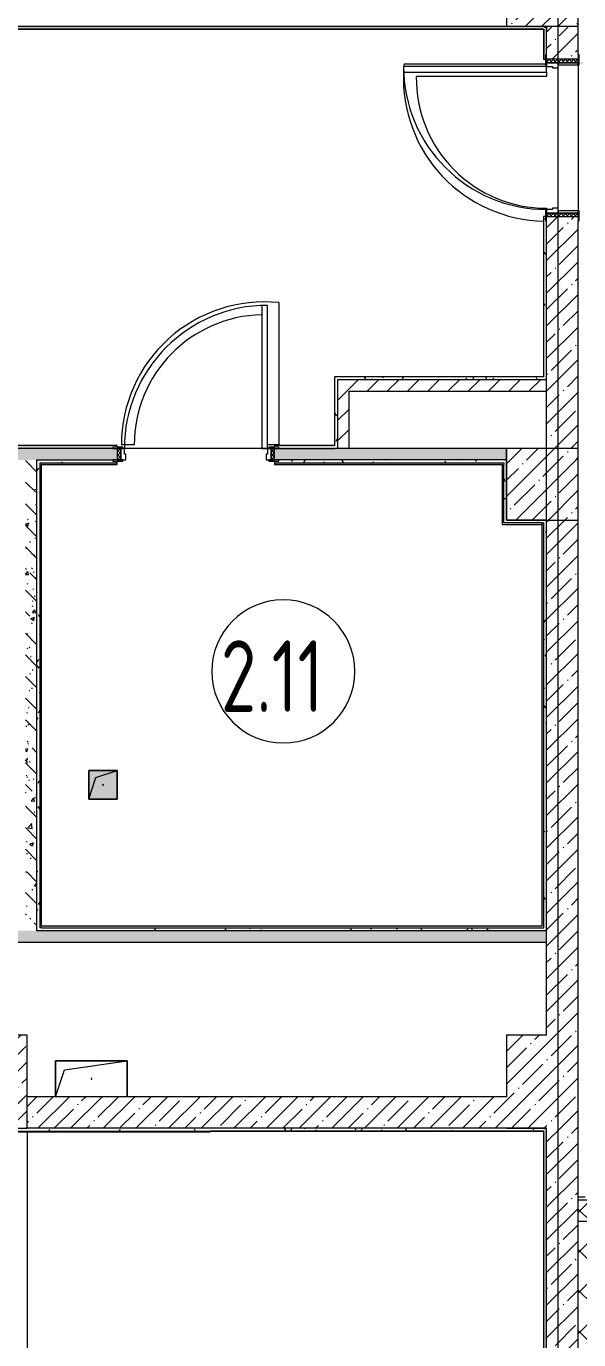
# Model space of a CAD drawing. Header units: millimetres. Extents: x -1113 to 415037, y -3642 to 354837.
# Drawn here: x 229617 to 233476, y 9422 to 18600 of the extents above; entities that cross this region are included whole.
import ezdxf

# ---------------------------------------------------------------- set-up
doc = ezdxf.new("R2010")
doc.units = ezdxf.units.MM
for name, color, linetype, lineweight in [('A-AREA-IDEN', 7, 'Continuous', 9), ('A-DOOR-2', 7, 'Continuous', 5), ('A-DOOR-FRAM-2', 7, 'Continuous', 5), ('A-FLOR', 7, 'Continuous', 9), ('A-GENM', 7, 'Continuous', 9), ('A-WALL', 7, 'Continuous', 5), ('I-WALL', 7, 'Continuous', 5), ('S-COLS', 7, 'Continuous', 9), ('S-COLS-1', 7, 'Continuous', 5), ('Оси', 7, 'Continuous', 9)]:
    doc.layers.add(name, color=color, linetype=linetype, lineweight=lineweight)
doc.layers.add('A-AREA-PATT-2', color=7, linetype='Continuous', lineweight=5, true_color=0xcde0ef, transparency=1)
for name, color, linetype, lineweight, true_color in [('A-DOOR-1', 7, 'Continuous', 5, 0xc0c0c0), ('A-DOOR-FRAM-1', 7, 'Continuous', 5, 0xc0c0c0), ('A-WALL-1', 9, 'Continuous', 5, 0x808080), ('A-WALL-FNSH-1', 9, 'Continuous', 5, 0x808080)]:
    doc.layers.add(name, color=color, linetype=linetype, lineweight=lineweight, true_color=true_color)
doc.styles.add('СПДС', font='ГОСТ тип А.ttf', dxfattribs={"width": 0.9})
pattern_1 = [(45, (148772.12, -1e-08), (-114.04925, 114.04925), []), (45, (148886.17, -1e-08), (-114.04925, 114.04925), [201.612, -40.322, 6.706, -33.617])]
pattern_2 = [(45, (148772.12, -1e-08), (-141.42136, 141.42136), []), (135, (148772.12, -1e-08), (-141.42136, -141.42136), [])]
pattern_3 = [(135, (148772.12, -1e-08), (-150.8683, -150.8683), [213.36, -35.56, 7.112, -35.56]), (135, (148772.12, 150.77), (-150.8683, -150.8683), []), (50, (148772.12, -1e-08), (255.05767, -22.3145), [26.67, -293.37]), (355, (148772.12, -1e-08), (-49.3404, 267.4791), [21.336, -234.696]), (100.451, (148793.38, -1.86), (205.7195, 245.16356), [22.666, -249.326]), (46.184, (148772.12, 71.12), (379.511, -58.86), [40.005, -440.055]), (96.636, (148803.75, 66.2), (332.3634, 346.3991), [33.999, -373.989]), (351.184, (148772.12, 71.12), (332.3669, 346.3953), [32.004, -352.044]), (21, (148807.68, 53.34), (212.26017, -143.1711), [26.67, -293.37]), (326, (148807.68, 53.34), (86.5224, 257.8632), [21.336, -234.696]), (71.451, (148825.37, 41.4), (298.78395, 114.6901), [22.666, -249.326]), (37.5, (148772.12, -1e-08), (4.32385, 118.37751), [6.706, -225.146, 6.706, -231.546, -235.585]), (37.5, (148772.12, -1e-08), (4.32385, 118.37751), [-470.103, 6.706, -228.879]), (7.5, (148772.12, -1e-08), (93.54758, 140.2533), [6.706, -129.134, 6.706, -219.812, -89.789]), (7.5, (148772.12, -1e-08), (93.54758, 140.2533), [-362.356, 6.706, -83.083]), (327.5, (148692.82, -1e-08), (189.82734, -8.02019), [6.706, -82.194, 6.706, -270.662, -368.046]), (327.5, (148692.82, -1e-08), (189.82734, -8.02019), [-366.268, 6.706, -361.34]), (317.5, (148657.26, -1e-08), (207.38114, 35.59764), [6.706, -108.864, 6.706, -177.495, -261.366]), (317.5, (148657.26, -1e-08), (207.38114, 35.59764), [-299.771, 6.706, -254.66])]
pattern_4 = [(45, (148772.12, -1e-08), (-70.71068, 70.71068), [])]
pattern_5 = [(0, (148772.123, -1e-08), (243.84, 60.96), [20.117, -162.763, 20.117, -162.763, -975.36]), (0, (148772.123, -1e-08), (243.84, 60.96), [-365.76, 20.117, -345.643, 20.117, -162.763, -426.72]), (0, (148772.123, -1e-08), (243.84, 60.96), [-914.4, 20.117, -101.803, 20.117, -284.683]), (120, (148863.563, 30.48), (-174.71291, 180.691634), [20.117, -162.763, 20.117, -162.763, -975.36]), (120, (148863.563, 30.48), (-174.71291, 180.691634), [-365.76, 20.117, -345.643, 20.117, -162.763, -426.72]), (120, (148863.563, 30.48), (-174.71291, 180.691634), [-914.4, 20.117, -101.803, 20.117, -284.683]), (240, (148894.043, 152.4), (-69.12709, -241.651634), [20.117, -162.763, 20.117, -162.763, -975.36]), (240, (148894.043, 152.4), (-69.12709, -241.651634), [-365.76, 20.117, -345.643, 20.117, -162.763, -426.72]), (240, (148894.043, 152.4), (-69.12709, -241.651634), [-914.4, 20.117, -101.803, 20.117, -284.683])]

# ---------------------------------------------------------------- blocks, each defined once
blk = doc.blocks.new('110_Дверь_СКБ_1Ст_Внутренняя1 - Д-4 _л_ 1100x2100h_су мгн-32399982-Объем проектирования 2 этажа')
at = {"layer": 'A-DOOR-2'}
h = blk.add_hatch(dxfattribs=at)
h.set_pattern_fill('FP_85', color=256, style=0, pattern_type=2)
h.set_pattern_definition([(135, (1751.41, 174.685), (-14.14214, -14.14214), []), (225, (1751.41, 174.685), (14.14214, -14.14214), [])])
h.paths.add_polyline_path([(537.5, -110), (562.5, -110), (562.5, 110), (537.5, 110), (537.5, -82)])
at = {"layer": 'A-DOOR-FRAM-2'}
h = blk.add_hatch(dxfattribs=at)
h.set_pattern_fill('FP_86', color=256, style=0, pattern_type=2)
h.set_pattern_definition([(45, (-371.384, 174.685), (-14.1421, 14.1421), []), (135, (-371.384, 174.685), (-14.1421, -14.1421), [])])
h.paths.add_polyline_path([(-537.5, -110), (-512.5, -110), (-512.5, 110), (-537.5, 110), (-537.5, -82)])
at = {"layer": 'A-DOOR-1'}
for p, q in [((512.5, 1110), (472.5, 1110)), ((472.5, 1110), (472.5, 110)), ((512.5, 110), (512.5, 1110)), ((472.5, 110), (512.5, 110))]:
    blk.add_line(p, q, dxfattribs=at)
blk.add_arc((512.5, 110), 1000, 90, 180, dxfattribs=at)
at = {"layer": 'A-DOOR-FRAM-1'}
for p, q in [((-497.5, 118), (-567.5, 118)), ((-567.5, 118), (-567.5, 110)), ((-567.5, 110), (-497.5, 110)), ((-512.5, 110), (-537.5, 110)), ((-537.5, 110), (-537.5, -110)), ((-487.5, 110), (-512.5, 110)), ((-512.5, 110), (-512.5, 30)), ((-512.5, -110), (-512.5, 110)), ((-497.5, 110), (-512.5, 110)), ((-512.5, 110), (-512.5, 109)), ((-512.5, 109), (-497.5, 109)), ((-497.5, 110), (-497.5, 118)), ((-497.5, 109), (-497.5, 110)), ((-487.5, 70), (-487.5, 110)), ((512.5, 110), (512.5, 70)), ((537.5, 110), (512.5, 110)), ((592.5, 118), (522.5, 118)), ((522.5, 118), (522.5, 110)), ((537.5, 110), (522.5, 110)), ((522.5, 110), (522.5, 109)), ((522.5, 110), (592.5, 110)), ((522.5, 109), (537.5, 109)), ((537.5, 30), (537.5, 110)), ((562.5, 110), (537.5, 110)), ((537.5, 110), (537.5, -110)), ((537.5, 109), (537.5, 110)), ((562.5, -110), (562.5, 110)), ((592.5, 110), (592.5, 118)), ((-512.5, 30), (-477.5, 30)), ((-497.5, 30), (-512.5, 30)), ((-512.5, 30), (-512.5, -110)), ((-497.5, -110), (-497.5, 30)), ((-477.5, 70), (-487.5, 70)), ((-477.5, 30), (-477.5, 70)), ((512.5, 70), (502.5, 70)), ((502.5, 70), (502.5, 30)), ((502.5, 30), (537.5, 30)), ((537.5, 30), (522.5, 30)), ((522.5, 30), (522.5, -110)), ((537.5, -110), (537.5, 30)), ((-497.5, -110), (-567.5, -110)), ((-567.5, -110), (-567.5, -118)), ((-567.5, -118), (-497.5, -118)), ((-537.5, -110), (-512.5, -110)), ((-512.5, -110), (-497.5, -110)), ((-497.5, -118), (-497.5, -110)), ((522.5, -110), (537.5, -110)), ((592.5, -110), (522.5, -110)), ((522.5, -110), (522.5, -118)), ((522.5, -118), (592.5, -118)), ((537.5, -110), (562.5, -110)), ((592.5, -118), (592.5, -110))]:
    blk.add_line(p, q, dxfattribs=at)
blk = doc.blocks.new('110_Дверь_СКБ_1Ст_Внутренняя1 - Д-4 _л_ 1100x2100h_су мгн-V365-Объем проектирования 2 этажа')
at = {"layer": 'A-DOOR-2'}
h = blk.add_hatch(dxfattribs=at)
h.set_pattern_fill('FP_199', color=256, style=0, pattern_type=2)
h.set_pattern_definition([(135, (1751.41, 104.685), (-14.14214, -14.14214), []), (225, (1751.41, 104.685), (14.14214, -14.14214), [])])
h.paths.add_polyline_path([(537.5, -40), (562.5, -40), (562.5, 40), (537.5, 38.2)])
at = {"layer": 'A-DOOR-FRAM-2'}
h = blk.add_hatch(dxfattribs=at)
h.set_pattern_fill('FP_200', color=256, style=0, pattern_type=2)
h.set_pattern_definition([(45, (-371.384, 104.685), (-14.1421, 14.1421), []), (135, (-371.384, 104.685), (-14.1421, -14.1421), [])])
h.paths.add_polyline_path([(-537.5, -40), (-512.5, -38.2), (-512.5, 40), (-537.5, 40)])
at = {"layer": 'A-DOOR-1'}
for p, q in [((512.5, 1040), (472.5, 1040)), ((472.5, 1040), (472.5, 40)), ((512.5, 40), (512.5, 1040)), ((472.5, 40), (512.5, 40))]:
    blk.add_line(p, q, dxfattribs=at)
blk.add_arc((512.5, 40), 1000, 90, 180, dxfattribs=at)
at = {"layer": 'A-DOOR-FRAM-1'}
for p, q in [((-497.5, 48), (-567.5, 48)), ((-567.5, 48), (-567.5, 40)), ((-567.5, 40), (-497.5, 40)), ((-512.5, 40), (-537.5, 40)), ((-537.5, 40), (-537.5, -40)), ((-487.5, 40), (-512.5, 40)), ((-512.5, 40), (-512.5, -40)), ((-512.5, -40), (-512.5, 40)), ((-497.5, 40), (-512.5, 40)), ((-512.5, 40), (-512.5, 39)), ((-512.5, 39), (-497.5, 39)), ((-497.5, 40), (-497.5, 48)), ((-497.5, 39), (-497.5, 40)), ((-487.5, 0), (-487.5, 40)), ((-477.5, 0), (-487.5, 0)), ((-477.5, -40), (-477.5, 0)), ((512.5, 0), (502.5, 0)), ((502.5, 0), (502.5, -40)), ((512.5, 40), (512.5, 0)), ((537.5, 40), (512.5, 40)), ((592.5, 48), (522.5, 48)), ((522.5, 48), (522.5, 40)), ((537.5, 40), (522.5, 40)), ((522.5, 40), (522.5, 39)), ((522.5, 40), (592.5, 40)), ((522.5, 39), (537.5, 39)), ((537.5, -40), (537.5, 40)), ((562.5, 40), (537.5, 40)), ((537.5, 40), (537.5, -40)), ((537.5, 39), (537.5, 40)), ((562.5, -40), (562.5, 40)), ((592.5, 40), (592.5, 48)), ((-497.5, -40), (-567.5, -40)), ((-567.5, -40), (-567.5, -48)), ((-567.5, -48), (-497.5, -48)), ((-537.5, -40), (-512.5, -40)), ((-497.5, -39), (-512.5, -39)), ((-512.5, -39), (-512.5, -40)), ((-512.5, -40), (-477.5, -40)), ((-512.5, -40), (-497.5, -40)), ((-497.5, -40), (-497.5, -39)), ((-497.5, -48), (-497.5, -40)), ((502.5, -40), (537.5, -40)), ((537.5, -39), (522.5, -39)), ((522.5, -39), (522.5, -40)), ((522.5, -40), (537.5, -40)), ((592.5, -40), (522.5, -40)), ((522.5, -40), (522.5, -48)), ((522.5, -48), (592.5, -48)), ((537.5, -40), (537.5, -39)), ((537.5, -40), (562.5, -40)), ((592.5, -48), (592.5, -40))]:
    blk.add_line(p, q, dxfattribs=at)
blk = doc.blocks.new('GM_Отверстие прямоугольное _в плите_ - Отверстие-V379-Объем проектирования 2 этажа')
at = {"layer": 'A-GENM'}
for p, q in [((-100, -100), (-100, 100)), ((-100, 100), (100, 100)), ((100, 100), (-100, 100)), ((-100, 100), (-100, -100)), ((-50, 50), (100, 100)), ((100, 100), (100, -100)), ((100, -100), (100, 100)), ((-100, -100), (-50, 50)), ((100, -100), (-100, -100)), ((-100, -100), (100, -100))]:
    blk.add_line(p, q, dxfattribs=at)
for start, end in [(360, 180), (180, 360)]:
    blk.add_arc((0, 0), 2.5, start, end, dxfattribs=at)
blk = doc.blocks.new('BSC_Колонна _Прямоугольная - 500х500-V395-Объем проектирования 2 этажа')
at = {"layer": 'S-COLS-1'}
h = blk.add_hatch(dxfattribs=at)
h.set_pattern_fill('FP_137', color=256, style=0, pattern_type=2)
h.set_pattern_definition([(45, (-84450, -18850), (-114.04925, 114.04925), []), (45, (-84335.95, -18850), (-114.04925, 114.04925), [201.613, -40.323, 6.706, -33.617])])
h.paths.add_polyline_path([(34.2, -250), (250, -250), (250, 250), (-250, 250), (-250, -250), (30, -250)])
for p, q in [((250, 250), (-250, 250)), ((-250, 250), (-250, -250)), ((250, -250), (250, 250)), ((-250, -250), (250, -250))]:
    blk.add_line(p, q, dxfattribs=at)
blk = doc.blocks.new('BSC_Колонна _Прямоугольная - 650х500-V424-Объем проектирования 2 этажа')
at = {"layer": 'S-COLS-1'}
h = blk.add_hatch(dxfattribs=at)
h.set_pattern_fill('FP_173', color=256, style=0, pattern_type=2)
h.set_pattern_definition([(135, (11225, -80600), (-114.04925, -114.04925), []), (135, (11225, -80485.95), (-114.04925, -114.04925), [201.612, -40.322, 6.706, -33.617])])
h.paths.add_polyline_path([(325, -250), (325, 250), (-325, 250), (-325, -250), (105, -250)])
for p, q in [((325, 250), (-325, 250)), ((-325, 250), (-325, -250)), ((325, -250), (325, 250)), ((-325, -250), (325, -250))]:
    blk.add_line(p, q, dxfattribs=at)
blk = doc.blocks.new('GM_Отверстие прямоугольное _в плите_ - Отверстие-V440-Объем проектирования 2 этажа')
at = {"layer": 'A-GENM'}
for p, q in [((-250, -125), (-250, 125)), ((-250, 125), (250, 125)), ((250, 125), (-250, 125)), ((-250, 125), (-250, -125)), ((-187.5, 62.5), (250, 125)), ((250, 125), (250, -125)), ((250, -125), (250, 125)), ((-250, -125), (-187.5, 62.5))]:
    blk.add_line(p, q, dxfattribs=at)
for start, end in [(360, 180), (180, 360)]:
    blk.add_arc((0, 0), 2.5, start, end, dxfattribs=at)
blk = doc.blocks.new('Марка_Помещения - Номер-25198446-Объем проектирования 2 этажа')
at = {"layer": 'A-AREA-IDEN'}
for start, end in [(360, 180), (180, 360)]:
    blk.add_arc((0, 0), 2.5, start, end, dxfattribs=at)

msp = doc.modelspace()

# ---------------------------------------------------------------- hatches: boundary and pattern name
at = {"layer": 'A-AREA-PATT-2'}
h = msp.add_hatch(color=256, dxfattribs=at)
h.paths.add_polyline_path([(233362.1, 17290.5), (233472.1, 17290.5), (233472.1, 17295), (233362.1, 17295)])
h.paths.add_polyline_path([(233487.1, 18338.5), (233507.1, 18338.5), (233507.1, 18349), (233487.1, 18349), (233487.1, 18345)])
h.paths.add_polyline_path([(233362.1, 18345), (233472.1, 18345), (233472.1, 18349), (233362.1, 18349)])
h = msp.add_hatch(color=256, dxfattribs=at)
h.paths.add_polyline_path([(233226.6, 12305.5), (233226.6, 15124.5), (232946.6, 15124.5), (232946.6, 15544.5), (231352.1, 15544.5), (231352.1, 15539), (232941.1, 15539), (232941.1, 15119), (233221.1, 15119), (233221.1, 12311), (229722.9, 12311), (229722.9, 15539), (230252.1, 15539), (230252.1, 15544.5), (229717.4, 15544.5), (229717.4, 12305.5), (232972.1, 12305.5)])
h.paths.add_polyline_path([(230252.9, 13200), (230252.1, 13400), (230052.9, 13400), (230052.9, 13200), (230252.1, 13200)])
msp.add_hatch(color=256, dxfattribs=at).paths.add_polyline_path([(229622.1, 10872), (230901.6, 10872), (230901.6, 10876), (229102.1, 10876), (229102.3, 10872), (229126.6, 10872)])
at = {"layer": 'A-WALL'}
h = msp.add_hatch(dxfattribs=at)
h.set_pattern_fill('FP_24', color=256, style=0, pattern_type=2)
h.set_pattern_definition(pattern_2)
h.paths.add_polyline_path([(237979.1, 10250), (237982.1, 10250), (237982.1, 10400), (237975.6, 10400), (237975.6, 10250)])
h.paths.add_polyline_path([(233702.1, 10250), (233722.1, 10250), (233722.1, 10400), (233472.1, 10400), (233472.1, 10250), (233622.1, 10250)])
h = msp.add_hatch(dxfattribs=at)
h.set_pattern_fill('FP_24', color=256, style=0, pattern_type=2)
h.set_pattern_definition(pattern_2)
h.paths.add_polyline_path([(233478.3, 3450), (233572.1, 3450), (233572.1, 10250), (233472.1, 10250), (233472.1, 3450)])
at = {"layer": 'I-WALL'}
h = msp.add_hatch(dxfattribs=at)
h.set_pattern_fill('FP_1', color=256, style=0, pattern_type=2)
h.set_pattern_definition(pattern_1)
h.paths.add_polyline_path([(233263.5, 18570), (233472.1, 18570), (233472.1, 18600), (233252.1, 18600), (233252.1, 18570)])
h.paths.add_polyline_path([(233472.1, 19100), (233472.1, 22700), (233252.1, 22700), (233252.1, 19100), (233282.1, 19100)])
h.paths.add_polyline_path([(233376.2, 23200), (233472.1, 23200), (233472.1, 26600), (233252.1, 26600), (233253, 23200), (233282.1, 23200)])
h = msp.add_hatch(dxfattribs=at)
h.set_pattern_fill('FP_191', color=256, style=0, pattern_type=2)
h.set_pattern_definition(pattern_5)
h.paths.add_polyline_path([(228952.1, 18580), (233231.1, 18580), (233232.1, 18600), (228982.1, 18599.9), (228982.1, 18592), (228952.1, 18592)])
h.paths.add_polyline_path([(226216.8, 18580), (227852.1, 18580), (227852.1, 18592), (227822.1, 18592.9), (227822.1, 18600), (226142.1, 18599.7), (226142.1, 18592), (226112.1, 18592), (226112.1, 18580), (226142.1, 18580)])
h.paths.add_polyline_path([(219082.1, 18580), (225012.1, 18580), (225012.1, 18592), (224982.1, 18592.9), (224982.1, 18600), (215532.1, 18600), (215553.1, 18580), (218989.4, 18580)])
h.paths.add_polyline_path([(215537, 18580), (215552.1, 18580), (215532.1, 18600), (215532.1, 18580)])
h = msp.add_hatch(dxfattribs=at)
h.set_pattern_fill('FP_191', color=256, style=0, pattern_type=2)
h.set_pattern_definition(pattern_5)
h.paths.add_polyline_path([(233252.1, 16150), (233251.6, 17240), (233244.1, 17240), (233244.1, 17270), (233232.1, 17270), (233232.1, 16151)])
h.paths.add_polyline_path([(233232.1, 18370), (233244.1, 18370), (233244.1, 18400), (233252.1, 18400), (233252.1, 18600), (233232.1, 18600), (233232.1, 18433)])
h = msp.add_hatch(dxfattribs=at)
h.set_pattern_fill('FP_1', color=256, style=0, pattern_type=2)
h.set_pattern_definition(pattern_1)
h.paths.add_polyline_path([(233472.1, 15530), (233472.1, 17270), (233252.1, 17270), (233252.1, 15650), (233429.5, 15650), (233444.1, 15608.9)])
h.paths.add_polyline_path([(233252.1, 18370), (233472.1, 18370), (233472.1, 18570), (233252.1, 18570), (233252.1, 18400)])
h = msp.add_hatch(dxfattribs=at)
h.set_pattern_fill('FP_191', color=256, style=0, pattern_type=2)
h.set_pattern_definition(pattern_5)
h.paths.add_polyline_path([(231792.1, 15650), (231792.1, 16150), (231772.1, 16150), (231772.1, 15671), (231786.1, 15656.4)])
h.paths.add_polyline_path([(231772.1, 15650), (231792.1, 15650), (231772.1, 15670), (231772.1, 15657.4)])
h = msp.add_hatch(dxfattribs=at)
h.set_pattern_fill('FP_191', color=256, style=0, pattern_type=2)
h.set_pattern_definition(pattern_5)
h.paths.add_polyline_path([(233231.6, 16130), (233252.1, 16130), (233252.1, 16150), (231792.1, 16150), (231792.1, 16130), (233218.3, 16130)])
h = msp.add_hatch(dxfattribs=at)
h.set_pattern_fill('FP_22', color=256, style=0, pattern_type=2)
h.set_pattern_definition(pattern_4)
h.paths.add_polyline_path([(231872.1, 15650), (231872.1, 16130), (231792.1, 16130), (231792.1, 15650)])
h = msp.add_hatch(dxfattribs=at)
h.set_pattern_fill('FP_22', color=256, style=0, pattern_type=2)
h.set_pattern_definition(pattern_4)
h.paths.add_polyline_path([(233252.1, 16050), (233252.1, 16130), (231872.1, 16130), (231872.1, 16050), (233231.6, 16050)])
h = msp.add_hatch(dxfattribs=at)
h.set_pattern_fill('FP_191', color=256, style=0, pattern_type=2)
h.set_pattern_definition(pattern_5)
h.paths.add_polyline_path([(229830.5, 15650), (230222.1, 15650.2), (230222.1, 15658), (230252.1, 15658), (230252.1, 15670), (227352.1, 15670), (227352.1, 15658), (227382.1, 15658), (227382.1, 15650), (229611.9, 15650)])
h.paths.add_polyline_path([(231772.1, 15650), (231772.1, 15670), (231352.1, 15670), (231352.1, 15658), (231382.1, 15658), (231382.1, 15650), (231392.5, 15650)])
h.paths.add_polyline_path([(224252.1, 15650), (224766.9, 15650), (224766.9, 15658), (224796.9, 15658), (224796.9, 15670), (222312.1, 15670), (222312.1, 15650), (223325.8, 15650)])
h.paths.add_polyline_path([(226222.1, 15650), (226222.1, 15658), (226252.1, 15658), (226252.1, 15670), (225896.9, 15670), (225896.9, 15658), (225926.9, 15658), (225926.9, 15650), (226216.8, 15650)])
h = msp.add_hatch(dxfattribs=at)
h.set_pattern_fill('FP_41', color=256, style=0, pattern_type=2)
h.set_pattern_definition(pattern_3)
h.paths.add_polyline_path([(232732.2, 15570), (232972.1, 15570.3), (232972.1, 15650), (231352.1, 15650), (231352.1, 15570), (232197.2, 15570)])
h.paths.add_polyline_path([(230252.1, 15570), (230252.1, 15650), (227852.1, 15650), (227852.1, 15570), (230222.1, 15570)])
h.paths.add_polyline_path([(226252.1, 15570), (226252.1, 15650), (225896.9, 15650), (225896.9, 15570), (226222.1, 15570)])
h.paths.add_polyline_path([(224796.9, 15570), (224796.9, 15650), (224332.1, 15650), (224332.1, 15570), (224771.3, 15570)])
h = msp.add_hatch(dxfattribs=at)
h.set_pattern_fill('FP_41', color=256, style=0, pattern_type=2)
h.set_pattern_definition(pattern_3)
h.paths.add_polyline_path([(229611.9, 12280), (229691.9, 12281.8), (229691.9, 15570), (229611.9, 15570), (229611.9, 12300)])
h = msp.add_hatch(dxfattribs=at)
h.set_pattern_fill('FP_191', color=256, style=0, pattern_type=2)
h.set_pattern_definition(pattern_5)
h.paths.add_polyline_path([(231872.1, 15550), (232952.1, 15550), (232952.1, 15570), (231382.1, 15570), (231382.1, 15562), (231352.1, 15562), (231352.1, 15550), (231792.1, 15550)])
h.paths.add_polyline_path([(230222.1, 15550), (230252.1, 15550), (230250.8, 15562), (230222.1, 15562), (230222.1, 15570), (229691.9, 15570), (229691.9, 15550), (229977.1, 15550)])
h = msp.add_hatch(dxfattribs=at)
h.set_pattern_fill('FP_191', color=256, style=0, pattern_type=2)
h.set_pattern_definition(pattern_5)
h.paths.add_polyline_path([(229711.9, 12300), (229711.9, 15550), (229691.9, 15550), (229691.9, 12300), (229702, 12300)])
h = msp.add_hatch(dxfattribs=at)
h.set_pattern_fill('FP_191', color=256, style=0, pattern_type=2)
h.set_pattern_definition(pattern_5)
h.paths.add_polyline_path([(232972.1, 15150), (232972.1, 15570), (232952.1, 15570), (232952.1, 15150)])
h = msp.add_hatch(dxfattribs=at)
h.set_pattern_fill('FP_191', color=256, style=0, pattern_type=2)
h.set_pattern_definition(pattern_5)
h.paths.add_polyline_path([(232974.1, 15130), (233232.1, 15130), (233232.1, 15150), (232952.1, 15150), (232952.1, 15130), (232973.2, 15130)])
h = msp.add_hatch(dxfattribs=at)
h.set_pattern_fill('FP_191', color=256, style=0, pattern_type=2)
h.set_pattern_definition(pattern_5)
h.paths.add_polyline_path([(233252.1, 12300), (233252.1, 15150), (233232.1, 15150), (233232.1, 12300), (233250.2, 12300)])
h = msp.add_hatch(dxfattribs=at)
h.set_pattern_fill('FP_1', color=256, style=0, pattern_type=2)
h.set_pattern_definition(pattern_1)
h.paths.add_polyline_path([(233441.3, 4050), (233472.1, 4050), (233472.1, 10900), (233252.1, 10900), (233252.1, 4050), (233282.1, 4050)])
h.paths.add_polyline_path([(233282.1, 11550), (233472.1, 11550), (233472.1, 15150), (233252.1, 15150), (233252.1, 11550), (233279.5, 11550)])
h = msp.add_hatch(dxfattribs=at)
h.set_pattern_fill('FP_191', color=256, style=0, pattern_type=2)
h.set_pattern_definition(pattern_5)
h.paths.add_polyline_path([(232934.7, 12280), (233252.1, 12280), (233250.2, 12300), (229691.9, 12300), (229691.9, 12280), (232197.2, 12280)])
h = msp.add_hatch(dxfattribs=at)
h.set_pattern_fill('FP_41', color=256, style=0, pattern_type=2)
h.set_pattern_definition(pattern_3)
h.paths.add_polyline_path([(232197.2, 12200), (233252.1, 12200), (233252.1, 12280), (226051.9, 12279.9), (226051.9, 12200), (231998.7, 12200)])
h = msp.add_hatch(dxfattribs=at)
h.set_pattern_fill('FP_1', color=256, style=0, pattern_type=2)
h.set_pattern_definition(pattern_1)
h.paths.add_polyline_path([(232197.2, 10900), (232972.1, 10900), (232972.1, 11120), (229622.1, 11120), (229622.1, 10900), (231998.7, 10900)])
h = msp.add_hatch(dxfattribs=at)
h.set_pattern_fill('FP_191', color=256, style=0, pattern_type=2)
h.set_pattern_definition(pattern_5)
h.paths.add_polyline_path([(233231.1, 10880), (233232.1, 10900), (229102.1, 10900), (229102.1, 10880), (233020.9, 10880)])
h = msp.add_hatch(dxfattribs=at)
h.set_pattern_fill('FP_191', color=256, style=0, pattern_type=2)
h.set_pattern_definition(pattern_5)
h.paths.add_polyline_path([(233252.1, 4140), (233252.1, 10900), (233232.1, 10900), (233232.1, 4141)])
at = {"layer": 'S-COLS-1'}
h = msp.add_hatch(dxfattribs=at)
h.set_pattern_fill('FP_1', color=256, style=0, pattern_type=2)
h.set_pattern_definition(pattern_1)
h.paths.add_polyline_path([(232972.1, 15150), (233472.1, 15150), (233472.1, 15530), (233429.5, 15650), (232972.1, 15650), (232972.1, 15530)])
h = msp.add_hatch(dxfattribs=at)
h.set_pattern_fill('FP_1', color=256, style=0, pattern_type=2)
h.set_pattern_definition(pattern_1)
h.paths.add_polyline_path([(233444.1, 10900), (233472.1, 10900), (233472.1, 11550), (232972.1, 11550), (232972.1, 10900), (233282.1, 10900)])

# ---------------------------------------------------------------- linework, layer by layer
at = {"layer": 'A-FLOR'}
for p, q in [((232256.2, 18338.2), (233244.1, 18338.2)), ((233251.2, 18330), (233251.2, 18320)), ((233251.2, 18280), (233251.2, 18248.2)), ((233472.1, 18330), (233472.1, 17310)), ((233251.2, 18248.2), (232341.2, 18248.2)), ((233250.2, 17328.2), (233250.2, 17310)), ((231381.2, 16669.2), (231381.2, 15674.2)), ((230222.1, 15650), (229830.5, 15650)), ((230371.2, 15675.2), (230281.2, 15675.2)), ((231302.1, 15650), (230302.1, 15650)), ((231381.2, 15674.2), (231302.1, 15674.2)), ((229622.1, 10872), (229622.1, 4145)), ((233522.1, 10417.9), (233472.1, 10417.9))]:
    msp.add_line(p, q, dxfattribs=at)
for centre, radius, start, end in [((233251.2, 18238.2), 1000, 177.59974, 268.90561), ((233251.2, 18238.2), 1000, 177.59974, 268.90561), ((233251.2, 18238.2), 1000, 174.26083, 175.30446), ((233251.2, 18238.2), 1000, 174.26083, 175.30446), ((233251.2, 18238.2), 910, 179.37036, 269.93704), ((233251.2, 18238.2), 910, 179.37036, 269.93704), ((231281.2, 15674.2), 1000, 84.26083, 179.9427), ((231281.2, 15674.2), 1000, 84.26083, 179.9427), ((231281.2, 15674.2), 910, 91.20322, 179.93704), ((231281.2, 15674.2), 910, 91.20322, 179.93704)]:
    msp.add_arc(centre, radius, start, end, dxfattribs=at)
at = {"layer": 'A-WALL'}
for p, q in [((228982.1, 18600), (232972.1, 18600)), ((233232.1, 18580), (233232.1, 18370)), ((233252.1, 18600), (233252.1, 18570)), ((233252.1, 18400), (233252.1, 18600)), ((233232.1, 16150), (233232.1, 17270)), ((233252.1, 16050), (233252.1, 17240)), ((229830.5, 15650), (227852.1, 15650)), ((231382.1, 15650), (231772.1, 15650)), ((229691.9, 15570), (230222.1, 15570)), ((229691.9, 12280), (229691.9, 15570)), ((229711.9, 15550), (230252.1, 15550)), ((229711.9, 15550), (229711.9, 12300)), ((232972.1, 15570), (231382.1, 15570)), ((233232.1, 12300), (233232.1, 15130)), ((233252.1, 12280), (229691.9, 12280)), ((233232.1, 10880), (230901.6, 10880)), ((233232.1, 4140), (233232.1, 10880)), ((233252.1, 4050), (233252.1, 10900)), ((233472.1, 10250), (233722.1, 10250))]:
    msp.add_line(p, q, dxfattribs=at)
at = {"layer": 'A-WALL-1'}
for p, q in [((233231.1, 18580), (233232.1, 18580)), ((233472.1, 18570), (233472.1, 18600)), ((233472.1, 18400), (233472.1, 18570)), ((233232.1, 18370), (233244.1, 18370)), ((233244.1, 17270), (233232.1, 17270)), ((233472.1, 11550), (233472.1, 17240)), ((233232.1, 16150), (231772.1, 16150)), ((231792.1, 16130), (231792.1, 15650)), ((233252.1, 16130), (231792.1, 16130)), ((231872.1, 15650), (231872.1, 16050)), ((231872.1, 16050), (233252.1, 16050)), ((233252.1, 11550), (233252.1, 16050)), ((230252.1, 15670), (227352.1, 15670)), ((230252.1, 15658), (230252.1, 15670)), ((231772.1, 15670), (231352.1, 15670)), ((231352.1, 15670), (231352.1, 15658)), ((231772.1, 15671), (231772.1, 15670)), ((232972.1, 15650), (231772.1, 15650)), ((232972.1, 15150), (232972.1, 15650)), ((230252.1, 15550), (230252.1, 15562)), ((231352.1, 15562), (231352.1, 15550)), ((231352.1, 15550), (232952.1, 15550)), ((232952.1, 15550), (232952.1, 15539)), ((233252.1, 15150), (232972.1, 15150)), ((233221.1, 15130), (233232.1, 15130)), ((229722.9, 12300), (229711.9, 12300)), ((226051.9, 12200), (233252.1, 12200)), ((232972.1, 11120), (229622.1, 11120)), ((233252.1, 10900), (229622.1, 10900)), ((233472.1, 4050), (233472.1, 10900)), ((233472.1, 10400), (233762.1, 10400))]:
    msp.add_line(p, q, dxfattribs=at)
at = {"layer": 'A-WALL-FNSH-1'}
for p, q in [((233231.1, 18580), (228952.1, 18580)), ((228952.1, 18579), (233231.1, 18579)), ((233231.1, 18579), (233231.1, 18370)), ((233231.1, 18370), (233232.1, 18370)), ((233232.1, 17270), (233231.1, 17270)), ((233231.1, 17270), (233231.1, 16151)), ((231771.1, 16151), (231771.1, 15671)), ((233231.1, 16151), (231771.1, 16151)), ((231772.1, 15671), (231772.1, 16150)), ((230252.1, 15671), (227352.1, 15671)), ((230252.1, 15670), (230252.1, 15671)), ((231771.1, 15671), (231352.1, 15671)), ((231352.1, 15671), (231352.1, 15670)), ((229722.9, 15539), (230252.1, 15539)), ((229722.9, 12311), (229722.9, 15539)), ((230252.1, 15539), (230252.1, 15550)), ((231352.1, 15550), (231352.1, 15539)), ((231352.1, 15539), (232941.1, 15539)), ((232941.1, 15539), (232941.1, 15119)), ((232952.1, 15130), (232952.1, 15539)), ((232941.1, 15119), (233221.1, 15119)), ((233221.1, 15130), (232952.1, 15130)), ((233221.1, 12311), (233221.1, 15130)), ((233221.1, 12311), (229722.9, 12311)), ((229722.9, 12300), (233232.1, 12300)), ((230901.6, 10879), (233231.1, 10879)), ((233231.1, 10879), (233231.1, 4141))]:
    msp.add_line(p, q, dxfattribs=at)
at = {"layer": 'I-WALL'}
for p, q in [((229102.1, 10880), (230901.6, 10880)), ((230901.6, 10872), (229102.1, 10872)), ((230901.6, 10872), (230901.6, 10879))]:
    msp.add_line(p, q, dxfattribs=at)
at = {"layer": 'S-COLS-1'}
for p, q in [((233472.1, 15650), (232972.1, 15650)), ((232972.1, 15650), (232972.1, 15150)), ((233472.1, 15150), (233472.1, 15650)), ((232972.1, 15150), (233472.1, 15150)), ((233252.1, 11550), (232972.1, 11550)), ((232972.1, 11550), (232972.1, 11120)), ((233472.1, 10900), (233472.1, 11550)), ((232972.1, 10900), (233252.1, 10900))]:
    msp.add_line(p, q, dxfattribs=at)
at = {"layer": 'Оси'}
msp.add_lwpolyline([(233332.1, -1906.3), (233332.1, 3093.7), (233332.1, 16915.1), (233332.1, 21915.1)], dxfattribs=at)

# ---------------------------------------------------------------- block references
at = {"layer": 'A-AREA-IDEN', "xscale": 199.9999999999999, "yscale": 199.9999999999999, "zscale": 199.9999999999999}
msp.add_blockref('Марка_Помещения - Номер-25198446-Объем проектирования 2 этажа', (231412.4, 14092.1), dxfattribs=at)
at = {"layer": 'A-DOOR-1', "rotation": 89.9999999999999}
msp.add_blockref('110_Дверь_СКБ_1Ст_Внутренняя1 - Д-4 _л_ 1100x2100h_су мгн-32399982-Объем проектирования 2 этажа', (233362.1, 17807.5), dxfattribs=at)
at = {"layer": 'A-DOOR-1'}
msp.add_blockref('110_Дверь_СКБ_1Ст_Внутренняя1 - Д-4 _л_ 1100x2100h_су мгн-V365-Объем проектирования 2 этажа', (230789.6, 15610), dxfattribs=at)
at = {"layer": 'A-GENM'}
for name, p in [('GM_Отверстие прямоугольное _в плите_ - Отверстие-V379-Объем проектирования 2 этажа', (230152.9, 13300)), ('GM_Отверстие прямоугольное _в плите_ - Отверстие-V440-Объем проектирования 2 этажа', (230072.1, 11245))]:
    msp.add_blockref(name, p, dxfattribs=at)
at = {"layer": 'S-COLS'}
msp.add_blockref('BSC_Колонна _Прямоугольная - 500х500-V395-Объем проектирования 2 этажа', (233222.1, 18850), dxfattribs=at)
at = {"layer": 'S-COLS', "rotation": 270.0000000000007}
msp.add_blockref('BSC_Колонна _Прямоугольная - 650х500-V424-Объем проектирования 2 этажа', (229372.1, 11225), dxfattribs=at)

# ---------------------------------------------------------------- texts
at = {"layer": 'A-AREA-IDEN', "insert": (230976.3, 14309.2), "char_height": 500, "width": 1096.708, "attachment_point": 1, "style": 'СПДС'}
msp.add_mtext('2.11', dxfattribs=at)

doc.saveas('drawing.dxf')
